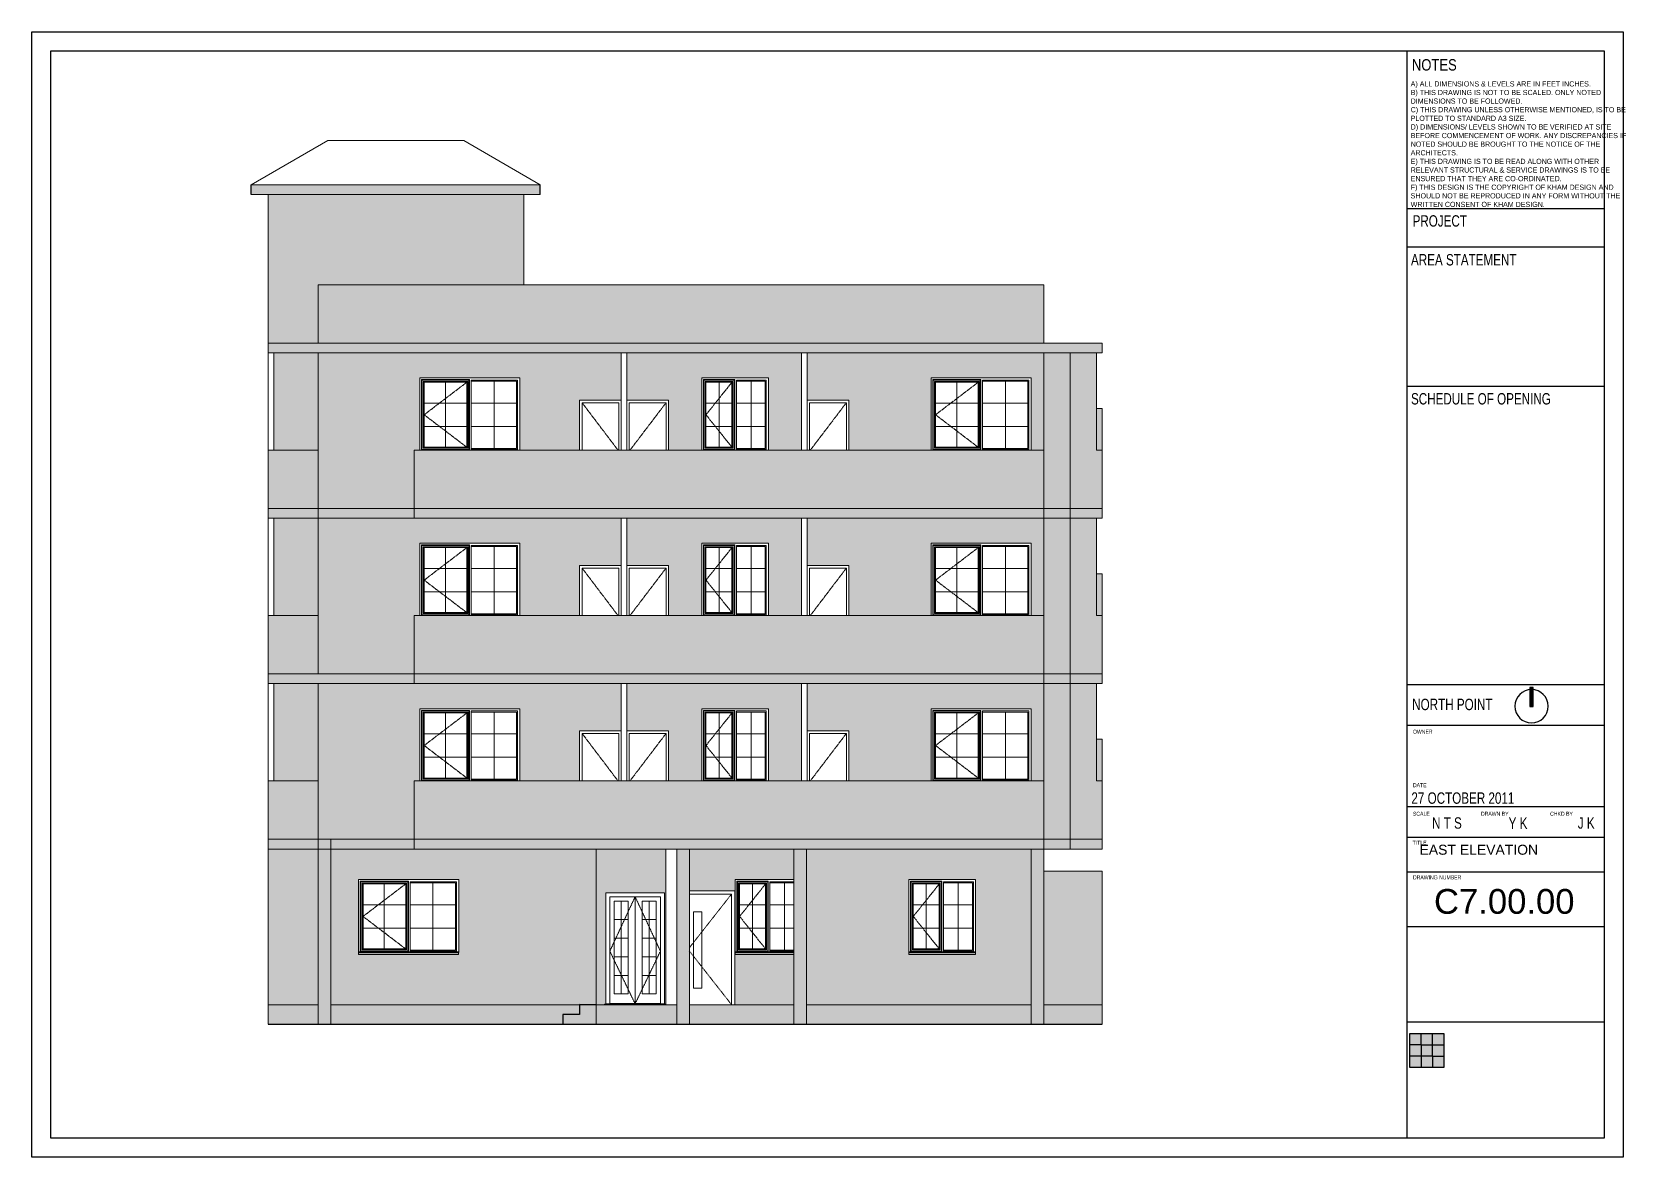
# Model space of a CAD drawing. Header units: inches. Extents: x 13884 to 18519, y 5853 to 8310.
# Drawn here: x 15047 to 16192, y 6676 to 7486 of the extents above; entities that cross this region are included whole.
import ezdxf

# ---------------------------------------------------------------- set-up
doc = ezdxf.new("R2010")
doc.units = ezdxf.units.IN
doc.header["$LTSCALE"] = 0.5
doc.header["$MEASUREMENT"] = 0
doc.linetypes.add('Centre', pattern=[1.25, 0.25, -0.1875, 0.625, -0.1875])
doc.linetypes.add('Dash4', pattern=[0.11811, 0.059055, -0.059055])
doc.layers.add('A- Template', color=7, linetype='Continuous')
doc.layers.add('Template', color=7, linetype='Continuous')
for name, color, linetype, lineweight in [('A-COLSENM', 4, 'Continuous', 9), ('A-DOORSYM', 1, 'Continuous', 9), ('A-FLOROTM', 6, 'Continuous', 9), ('A-GLAZIDM', 6, 'Continuous', 9), ('A-ROOFOTM', 4, 'Continuous', 9), ('A-WALL', 2, 'Continuous', 9)]:
    doc.layers.add(name, color=color, linetype=linetype, lineweight=lineweight)
doc.styles.add('alpha', font='swisscl.ttf')
pattern_1 = [(37.5, (0, 0), (-0.1259867, 3.85364754), [0, -3.04, 0, -3.4, 0, -3.25]), (7.5, (0, 0), (3.5395534, 5.6442921), [0, -1.64, 0, -2.74, 0, -1.05]), (327.5, (-2.46, 0), (6.2282837, 0.0113181), [0, -1, 0, -3.6, 0, -4.7]), (317.5, (-2.46, 0), (6.0122532, 1.7553511), [0, -0.5, 0, -2.36, 0, -2.7])]

# ---------------------------------------------------------------- blocks, each defined once
blk = doc.blocks.new('ExtDbl _3_ - D-121756-South')
at = {"layer": 'A-DOORSYM', "linetype": 'Centre'}
for p, q in [((-52.3, 52.5), (-34.1, 91.7)), ((-34.1, 91.7), (-15.9, 52.5)), ((-34.1, 14.6), (-52.3, 52.5)), ((-34.1, 14.6), (-15.9, 52.5))]:
    blk.add_line(p, q, dxfattribs=at)
at = {"layer": 'A-DOORSYM'}
for p, q in [((-52.3, 14.6), (-52.3, 91.7)), ((-52.3, 91.7), (-15.9, 91.7)), ((-34.1, 14.8), (-34.1, 91.7)), ((-34, 91.7), (-34, 14.8)), ((-15.9, 91.7), (-15.9, 14.6)), ((-49.1, 88.5), (-39.1, 88.5)), ((-49.1, 21.7), (-49.1, 88.5)), ((-44.1, 88.1), (-44.1, 22.2)), ((-39.1, 88.5), (-39.1, 21.7)), ((-29.1, 88.5), (-19, 88.5)), ((-29.1, 21.7), (-29.1, 88.5)), ((-24.1, 22.2), (-24.1, 88.1)), ((-19, 88.5), (-19, 21.7)), ((-39.5, 75.2), (-48.6, 75.2)), ((-28.6, 75.2), (-19.5, 75.2)), ((-39.5, 61.8), (-48.6, 61.8)), ((-28.6, 61.8), (-19.5, 61.8)), ((-48.6, 48.4), (-39.5, 48.4)), ((-28.6, 48.4), (-19.5, 48.4)), ((-39.5, 35.1), (-48.6, 35.1)), ((-28.6, 35.1), (-19.5, 35.1)), ((-56.1, 14), (-56.1, 14.4)), ((-55.1, 14.4), (-56.1, 14.4)), ((-12.1, 14), (-56.1, 14)), ((-52.3, 14.6), (-55.1, 14.6)), ((-13.1, 14.6), (-55.1, 14.6)), ((-52.3, 14.8), (-34.1, 14.8)), ((-39.1, 21.7), (-49.1, 21.7)), ((-34, 14.8), (-15.9, 14.8)), ((-19, 21.7), (-29.1, 21.7)), ((-15.9, 14.6), (-13.1, 14.6)), ((-12.1, 14.4), (-13.1, 14.4)), ((-12.1, 14.4), (-12.1, 14))]:
    blk.add_line(p, q, dxfattribs=at)
blk = doc.blocks.new('Single Shutter with peep - D2-129603-South')
at = {"layer": 'A-DOORSYM', "linetype": 'Dash4'}
for p, q in [((35.3, 93.6), (4.9, 54.9)), ((4.9, 52.7), (35.3, 14))]:
    blk.add_line(p, q, dxfattribs=at)
at = {"layer": 'A-DOORSYM'}
for p, q in [((4.9, 93.6), (35.3, 93.6)), ((35.3, 14), (35.3, 93.6)), ((8, 80.9), (13.9, 80.9)), ((8, 25.8), (8, 80.9)), ((13.9, 80.9), (13.9, 25.8)), ((13.9, 25.8), (8, 25.8))]:
    blk.add_line(p, q, dxfattribs=at)
blk = doc.blocks.new('Dbl All Bars - W3-135000-South')
at = {"layer": 'A-GLAZIDM', "color": 7}
for p, q in [((164.1, 52.1), (164.1, 102.8)), ((164.5, 102.4), (164.1, 102.8)), ((164.1, 102.8), (186.7, 102.8)), ((164.5, 52.5), (164.5, 102.4)), ((186.3, 102.4), (164.5, 102.4)), ((166.1, 100.9), (165.4, 101.5)), ((165.4, 101.5), (165.4, 53.4)), ((185.4, 101.5), (165.4, 101.5)), ((166.1, 100.9), (166.1, 54.1)), ((184.8, 100.9), (166.1, 100.9)), ((175.4, 54.1), (175.4, 100.9)), ((185.4, 101.5), (184.8, 100.9)), ((184.8, 54.1), (184.8, 100.9)), ((185.4, 53.4), (185.4, 101.5)), ((186.7, 102.8), (186.3, 102.4)), ((186.3, 102.4), (186.3, 52.5)), ((186.7, 102.8), (186.7, 52.1)), ((187.9, 52.5), (187.9, 102.4)), ((187.9, 102.4), (209.3, 102.4)), ((187.9, 101.6), (187.9, 102.4)), ((209.3, 102.4), (187.9, 102.4)), ((208.6, 101.6), (187.9, 101.6)), ((198.4, 53.3), (198.4, 101.6)), ((208.6, 101.6), (208.6, 53.3)), ((209.3, 102.4), (209.3, 52.5)), ((209.3, 52.5), (209.3, 102.4)), ((166.1, 85.8), (184.8, 85.8)), ((187.9, 85.8), (208.6, 85.8)), ((166.1, 69.1), (184.8, 69.1)), ((187.9, 69.1), (208.6, 69.1)), ((162.9, 52), (210.9, 52)), ((210.9, 52), (162.9, 52)), ((210.9, 51.8), (162.9, 51.8)), ((162.9, 51.3), (162.9, 51.6)), ((162.9, 50), (162.9, 51.3)), ((210.9, 51.3), (162.9, 51.3)), ((210.9, 50), (162.9, 50)), ((164.5, 52.5), (164.1, 52.1)), ((186.7, 52.1), (164.1, 52.1)), ((186.3, 52.5), (164.5, 52.5)), ((166.1, 54.1), (165.4, 53.4)), ((165.4, 53.4), (185.4, 53.4)), ((166.1, 54.1), (184.8, 54.1)), ((184.8, 54.1), (185.4, 53.4)), ((186.3, 52.5), (186.7, 52.1)), ((208.6, 53.3), (187.9, 53.3)), ((187.9, 53.3), (187.9, 52.5)), ((209.3, 52.5), (187.9, 52.5)), ((187.9, 52.5), (209.3, 52.5)), ((210.9, 51.6), (210.9, 51.3)), ((210.9, 51.3), (210.9, 50))]:
    blk.add_line(p, q, dxfattribs=at)
at = {"layer": 'A-GLAZIDM', "color": 7, "linetype": 'Centre'}
for p in [(184.8, 100.9), (184.8, 54.1)]:
    blk.add_line(p, (166.1, 77.5), dxfattribs=at)
blk = doc.blocks.new('Dbl All Bars - W2-137979-South')
at = {"layer": 'A-GLAZIDM', "color": 7}
for p, q in [((-231.9, 52.1), (-231.9, 102.8)), ((-231.5, 102.4), (-231.9, 102.8)), ((-231.9, 102.8), (-197.3, 102.8)), ((-231.5, 52.5), (-231.5, 102.4)), ((-197.7, 102.4), (-231.5, 102.4)), ((-229.9, 100.9), (-230.6, 101.5)), ((-230.6, 101.5), (-230.6, 53.4)), ((-198.6, 101.5), (-230.6, 101.5)), ((-229.9, 100.9), (-229.9, 54.1)), ((-199.2, 100.9), (-229.9, 100.9)), ((-214.6, 54.1), (-214.6, 100.9)), ((-198.6, 101.5), (-199.2, 100.9)), ((-199.2, 54.1), (-199.2, 100.9)), ((-198.6, 53.4), (-198.6, 101.5)), ((-197.3, 102.8), (-197.7, 102.4)), ((-197.7, 102.4), (-197.7, 52.5)), ((-197.3, 102.8), (-197.3, 52.1)), ((-196.1, 52.5), (-196.1, 102.4)), ((-196.1, 102.4), (-162.7, 102.4)), ((-196.1, 101.6), (-196.1, 102.4)), ((-162.7, 102.4), (-196.1, 102.4)), ((-163.4, 101.6), (-196.1, 101.6)), ((-179.6, 53.3), (-179.6, 101.6)), ((-163.4, 101.6), (-163.4, 53.3)), ((-162.7, 102.4), (-162.7, 52.5)), ((-162.7, 52.5), (-162.7, 102.4)), ((-229.9, 85.8), (-199.2, 85.8)), ((-196.1, 85.8), (-163.4, 85.8)), ((-229.9, 69.1), (-199.2, 69.1)), ((-196.1, 69.1), (-163.4, 69.1)), ((-233.1, 52), (-161.1, 52)), ((-161.1, 52), (-233.1, 52)), ((-161.1, 51.8), (-233.1, 51.8)), ((-233.1, 51.3), (-233.1, 51.6)), ((-233.1, 50), (-233.1, 51.3)), ((-161.1, 51.3), (-233.1, 51.3)), ((-161.1, 50), (-233.1, 50)), ((-231.5, 52.5), (-231.9, 52.1)), ((-197.3, 52.1), (-231.9, 52.1)), ((-197.7, 52.5), (-231.5, 52.5)), ((-229.9, 54.1), (-230.6, 53.4)), ((-230.6, 53.4), (-198.6, 53.4)), ((-229.9, 54.1), (-199.2, 54.1)), ((-199.2, 54.1), (-198.6, 53.4)), ((-197.7, 52.5), (-197.3, 52.1)), ((-163.4, 53.3), (-196.1, 53.3)), ((-196.1, 53.3), (-196.1, 52.5)), ((-162.7, 52.5), (-196.1, 52.5)), ((-196.1, 52.5), (-162.7, 52.5)), ((-161.1, 51.6), (-161.1, 51.3)), ((-161.1, 51.3), (-161.1, 50))]:
    blk.add_line(p, q, dxfattribs=at)
at = {"layer": 'A-GLAZIDM', "color": 7, "linetype": 'Centre'}
for p in [(-199.2, 100.9), (-199.2, 54.1)]:
    blk.add_line(p, (-229.9, 77.5), dxfattribs=at)
blk = doc.blocks.new('Dbl All Bars - W3-V1-South')
at = {"layer": 'A-GLAZIDM', "color": 7}
for p, q in [((39.1, 52.1), (39.1, 102.8)), ((39.5, 102.4), (39.1, 102.8)), ((39.1, 102.8), (61.7, 102.8)), ((39.5, 52.5), (39.5, 102.4)), ((61.3, 102.4), (39.5, 102.4)), ((41.1, 100.9), (40.4, 101.5)), ((40.4, 101.5), (40.4, 53.4)), ((60.4, 101.5), (40.4, 101.5)), ((41.1, 100.9), (41.1, 54.1)), ((59.8, 100.9), (41.1, 100.9)), ((50.4, 54.1), (50.4, 100.9)), ((60.4, 101.5), (59.8, 100.9)), ((59.8, 54.1), (59.8, 100.9)), ((60.4, 53.4), (60.4, 101.5)), ((61.7, 102.8), (61.3, 102.4)), ((61.3, 102.4), (61.3, 52.5)), ((61.7, 102.8), (61.7, 52.1)), ((62.9, 52.5), (62.9, 102.4)), ((62.9, 102.4), (80.2, 102.4)), ((62.9, 101.6), (62.9, 102.4)), ((80.2, 102.4), (62.9, 102.4)), ((80.2, 101.6), (62.9, 101.6)), ((73.4, 53.3), (73.4, 101.6)), ((41.1, 85.8), (59.8, 85.8)), ((62.9, 85.8), (80.2, 85.8)), ((41.1, 69.1), (59.8, 69.1)), ((62.9, 69.1), (80.2, 69.1)), ((37.9, 52), (80.2, 52)), ((80.2, 52), (37.9, 52)), ((80.2, 51.8), (37.9, 51.8)), ((37.9, 51.3), (37.9, 51.6)), ((37.9, 50), (37.9, 51.3)), ((80.2, 51.3), (37.9, 51.3)), ((80.2, 50), (37.9, 50)), ((39.5, 52.5), (39.1, 52.1)), ((61.7, 52.1), (39.1, 52.1)), ((61.3, 52.5), (39.5, 52.5)), ((41.1, 54.1), (40.4, 53.4)), ((40.4, 53.4), (60.4, 53.4)), ((41.1, 54.1), (59.8, 54.1)), ((59.8, 54.1), (60.4, 53.4)), ((61.3, 52.5), (61.7, 52.1)), ((80.2, 53.3), (62.9, 53.3)), ((62.9, 53.3), (62.9, 52.5)), ((80.2, 52.5), (62.9, 52.5)), ((62.9, 52.5), (80.2, 52.5))]:
    blk.add_line(p, q, dxfattribs=at)
at = {"layer": 'A-GLAZIDM', "color": 7, "linetype": 'Centre'}
for p in [(59.8, 100.9), (59.8, 54.1)]:
    blk.add_line(p, (41.1, 77.5), dxfattribs=at)
blk = doc.blocks.new('Single Shutter with Louvers - D3-151044-South')
at = {"layer": 'A-DOORSYM', "linetype": 'Centre'}
blk.add_line((-46.4, 177), (-72.3, 211.2), dxfattribs=at)
at = {"layer": 'A-DOORSYM'}
for p, q in [((-45.8, 211.2), (-72.3, 211.2)), ((-72.3, 211.2), (-72.3, 177)), ((-72.3, 177), (-72.3, 211.2)), ((-72.3, 211.2), (-45.8, 211.2)), ((-45.8, 177), (-45.8, 211.2)), ((-45.8, 211.2), (-45.8, 177))]:
    blk.add_line(p, q, dxfattribs=at)
blk = doc.blocks.new('Single Shutter with Louvers - D3-135380-South')
at = {"layer": 'A-DOORSYM'}
for p, q in [((-38.3, 211.2), (-38.3, 177)), ((-11.8, 211.2), (-38.3, 211.2)), ((-38.3, 211.2), (-11.8, 211.2)), ((-38.3, 177), (-38.3, 211.2)), ((-11.8, 177), (-11.8, 211.2)), ((-11.8, 211.2), (-11.8, 177))]:
    blk.add_line(p, q, dxfattribs=at)
at = {"layer": 'A-DOORSYM', "linetype": 'Centre'}
blk.add_line((-37.8, 177), (-11.8, 211.2), dxfattribs=at)
blk = doc.blocks.new('Dbl All Bars - W2-V3-South')
at = {"layer": 'A-GLAZIDM', "color": 7}
for p, q in [((-187.9, 177.1), (-187.9, 227.8)), ((-187.5, 227.4), (-187.9, 227.8)), ((-187.9, 227.8), (-153.3, 227.8)), ((-187.5, 177.5), (-187.5, 227.4)), ((-153.7, 227.4), (-187.5, 227.4)), ((-185.9, 225.9), (-186.6, 226.5)), ((-186.6, 226.5), (-186.6, 178.4)), ((-154.6, 226.5), (-186.6, 226.5)), ((-185.9, 225.9), (-185.9, 179.1)), ((-155.2, 225.9), (-185.9, 225.9)), ((-170.6, 179.1), (-170.6, 225.9)), ((-154.6, 226.5), (-155.2, 225.9)), ((-155.2, 179.1), (-155.2, 225.9)), ((-154.6, 178.4), (-154.6, 226.5)), ((-153.3, 227.8), (-153.7, 227.4)), ((-153.7, 227.4), (-153.7, 177.5)), ((-153.3, 227.8), (-153.3, 177.1)), ((-152.1, 177.5), (-152.1, 227.4)), ((-152.1, 227.4), (-118.7, 227.4)), ((-152.1, 226.6), (-152.1, 227.4)), ((-118.7, 227.4), (-152.1, 227.4)), ((-119.4, 226.6), (-152.1, 226.6)), ((-135.6, 178.3), (-135.6, 226.6)), ((-119.4, 226.6), (-119.4, 178.3)), ((-118.7, 227.4), (-118.7, 177.5)), ((-118.7, 177.5), (-118.7, 227.4)), ((-185.9, 210.8), (-155.2, 210.8)), ((-152.1, 210.8), (-119.4, 210.8)), ((-185.9, 194.1), (-155.2, 194.1)), ((-152.1, 194.1), (-119.4, 194.1)), ((-187.5, 177.5), (-187.9, 177.1)), ((-153.3, 177.1), (-187.9, 177.1)), ((-153.7, 177.5), (-187.5, 177.5)), ((-185.9, 179.1), (-186.6, 178.4)), ((-186.6, 178.4), (-154.6, 178.4)), ((-185.9, 179.1), (-155.2, 179.1)), ((-155.2, 179.1), (-154.6, 178.4)), ((-153.7, 177.5), (-153.3, 177.1)), ((-119.4, 178.3), (-152.1, 178.3)), ((-152.1, 178.3), (-152.1, 177.5)), ((-118.7, 177.5), (-152.1, 177.5)), ((-152.1, 177.5), (-118.7, 177.5))]:
    blk.add_line(p, q, dxfattribs=at)
at = {"layer": 'A-GLAZIDM', "color": 7, "linetype": 'Centre'}
for p in [(-155.2, 225.9), (-155.2, 179.1)]:
    blk.add_line(p, (-185.9, 202.5), dxfattribs=at)
blk = doc.blocks.new('Dbl All Bars - W3-V4-South')
at = {"layer": 'A-GLAZIDM', "color": 252}
for p, q in [((15, 177.1), (15, 227.8)), ((15.4, 227.4), (15, 227.8)), ((15, 227.8), (37.6, 227.8)), ((15.4, 177.5), (15.4, 227.4)), ((37.2, 227.4), (15.4, 227.4)), ((16.9, 225.9), (16.3, 226.5)), ((16.3, 226.5), (16.3, 178.4)), ((36.3, 226.5), (16.3, 226.5)), ((16.9, 225.9), (16.9, 179.1)), ((35.6, 225.9), (16.9, 225.9)), ((26.3, 179.1), (26.3, 225.9)), ((36.3, 226.5), (35.6, 225.9)), ((35.6, 179.1), (35.6, 225.9)), ((36.3, 178.4), (36.3, 226.5)), ((37.6, 227.8), (37.2, 227.4)), ((37.2, 227.4), (37.2, 177.5)), ((37.6, 227.8), (37.6, 177.1)), ((38.8, 177.5), (38.8, 227.4)), ((38.8, 227.4), (60.2, 227.4)), ((38.8, 226.6), (38.8, 227.4)), ((60.2, 227.4), (38.8, 227.4)), ((59.4, 226.6), (38.8, 226.6)), ((49.3, 178.3), (49.3, 226.6)), ((59.4, 226.6), (59.4, 178.3)), ((60.2, 227.4), (60.2, 177.5)), ((60.2, 177.5), (60.2, 227.4)), ((16.9, 210.8), (35.6, 210.8)), ((38.8, 210.8), (59.4, 210.8)), ((16.9, 194.1), (35.6, 194.1)), ((38.8, 194.1), (59.4, 194.1)), ((15.4, 177.5), (15, 177.1)), ((37.6, 177.1), (15, 177.1)), ((37.2, 177.5), (15.4, 177.5)), ((16.9, 179.1), (16.3, 178.4)), ((16.3, 178.4), (36.3, 178.4)), ((16.9, 179.1), (35.6, 179.1)), ((35.6, 179.1), (36.3, 178.4)), ((37.2, 177.5), (37.6, 177.1)), ((59.4, 178.3), (38.8, 178.3)), ((38.8, 178.3), (38.8, 177.5)), ((60.2, 177.5), (38.8, 177.5)), ((38.8, 177.5), (60.2, 177.5))]:
    blk.add_line(p, q, dxfattribs=at)
at = {"layer": 'A-GLAZIDM', "color": 252, "linetype": 'Centre'}
for p in [(35.6, 225.9), (35.6, 179.1)]:
    blk.add_line(p, (16.9, 202.5), dxfattribs=at)
blk = doc.blocks.new('STAIR')
at = {"color": 250}
for p, q in [((-74.1, 14), (-74.1, 7)), ((-74.1, 7), (-86.1, 7)), ((-86.1, 7), (-86.1, 0))]:
    blk.add_line(p, q, dxfattribs=at)
blk = doc.blocks.new('A3 Paper')
at = {"layer": 'Template', "color": 116}
for points in [[(44545, -27531), (69442, -27531), (69442, -45138), (44545, -45138)], [(69146, -44841), (44841, -44841), (44841, -27828), (69146, -27828)]]:
    blk.add_lwpolyline(points, close=True, dxfattribs=at)
blk = doc.blocks.new('North Point')
at = {"layer": 'A- Template'}
blk.add_lwpolyline([(-0.1, 1.6), (18.2, 1.6), (18.2, -1.8), (-0.1, -1.8)], close=True, dxfattribs=at)
blk.add_circle((0, 0), 16.1, dxfattribs=at)
blk.add_solid([(-0.1, 1.6), (18.2, 1.6), (-0.1, -1.8), (18.2, -1.8)], dxfattribs=at)

msp = doc.modelspace()

# ---------------------------------------------------------------- hatches: boundary and pattern name
h = msp.add_hatch(color=250)
h.dxf.hatch_style = 1
h.paths.add_polyline_path([(15413.17184, 7376.06129), (15205.17184, 7376.06129), (15205.17184, 7369.06129), (15413.17184, 7369.06129)])
h.paths.add_polyline_path([(15775.42184, 7304.06129), (15253.42184, 7304.06129), (15253.42184, 7262.06129), (15775.42184, 7262.06129)])
h.paths.add_polyline_path([(15253.42184, 7185.06129), (15217.42184, 7185.06129), (15217.42184, 7143.06129), (15253.42184, 7143.06129)])
h.paths.add_polyline_path([(15775.42184, 7185.06129), (15322.42184, 7185.06129), (15322.42184, 7143.06129), (15775.42184, 7143.06129)])
h.paths.add_polyline_path([(15775.42184, 7143.06129), (15322.42184, 7143.06129), (15322.42184, 7136.06129), (15775.42184, 7136.06129)])
h.paths.add_polyline_path([(15253.42184, 7143.06129), (15217.42184, 7143.06129), (15217.42184, 7136.06129), (15253.42184, 7136.06129)])
h.paths.add_polyline_path([(15322.42184, 7143.06129), (15253.42184, 7143.06129), (15253.42184, 7136.06129), (15322.42184, 7136.06129)])
h.paths.add_polyline_path([(15817.42184, 7143.06129), (15794.42184, 7143.06129), (15794.42184, 7136.06129), (15817.42184, 7136.06129)])
h.paths.add_polyline_path([(15794.42184, 7143.06129), (15775.42184, 7143.06129), (15775.42184, 7136.06129), (15794.42184, 7136.06129)])
h.paths.add_polyline_path([(15817.42184, 7215.06129), (15813.42184, 7215.06129), (15813.42184, 7185.06129), (15817.42184, 7185.06129)])
h.paths.add_polyline_path([(15817.42184, 7262.06129), (15217.42184, 7262.06129), (15217.42184, 7255.06129), (15817.42184, 7255.06129)])
h = msp.add_hatch()
h.set_pattern_fill('AR-SAND', color=250, scale=2)
h.set_pattern_definition(pattern_1)
h.paths.add_polyline_path([(15401.42184, 7369.06129), (15217.42184, 7369.06129), (15217.42184, 7262.06129), (15253.42184, 7262.06129), (15253.42184, 7304.06129), (15401.42184, 7304.06129)])
h.paths.add_polyline_path([(15253.42184, 7255.06129), (15221.42184, 7255.06129), (15221.42184, 7185.06129), (15253.42184, 7185.06129)])
h.paths.add_polyline_path([(15326.42184, 7237.06129), (15398.42184, 7237.06129), (15398.42184, 7185.06129), (15441.42184, 7185.06129), (15441.42184, 7221.06129), (15471.42184, 7221.06129), (15471.42184, 7255.06129), (15253.42184, 7255.06129), (15253.42184, 7185.06129), (15253.42184, 7143.06129), (15322.42184, 7143.06129), (15322.42184, 7185.06129), (15326.42184, 7185.06129)])
h.paths.add_polyline_path([(15529.29979, 7237.06129), (15577.29979, 7237.06129), (15577.29979, 7185.06129), (15601.17774, 7185.06129), (15601.17774, 7255.06129), (15475.42184, 7255.06129), (15475.42184, 7221.06129), (15505.42184, 7221.06129), (15505.42184, 7185.06129), (15529.29979, 7185.06129)])
h.paths.add_polyline_path([(15694.42184, 7237.06129), (15766.42184, 7237.06129), (15766.42184, 7185.06129), (15775.42184, 7185.06129), (15775.42184, 7255.06129), (15605.17774, 7255.06129), (15605.17774, 7221.06129), (15635.17774, 7221.06129), (15635.17774, 7185.06129), (15694.42184, 7185.06129)])
h.paths.add_polyline_path([(15794.42184, 7255.06129), (15775.42184, 7255.06129), (15775.42184, 7185.06129), (15775.42184, 7143.06129), (15794.42184, 7143.06129)])
h.paths.add_polyline_path([(15813.42184, 7255.06129), (15794.42184, 7255.06129), (15794.42184, 7143.06129), (15817.42184, 7143.06129), (15817.42184, 7185.06129), (15813.42184, 7185.06129)])
h = msp.add_hatch()
h.set_pattern_fill('AR-SAND', color=250, scale=2)
h.set_pattern_definition(pattern_1)
h.paths.add_polyline_path([(15253.42184, 7136.06129), (15221.42184, 7136.06129), (15221.42184, 7066.06129), (15253.42184, 7066.06129)])
h.paths.add_polyline_path([(15326.42184, 7118.06129), (15398.42184, 7118.06129), (15398.42184, 7066.06129), (15441.42184, 7066.06129), (15441.42184, 7102.06129), (15471.42184, 7102.06129), (15471.42184, 7136.06129), (15253.42184, 7136.06129), (15253.42184, 7066.06129), (15253.42184, 7024.06129), (15322.42184, 7024.06129), (15322.42184, 7066.06129), (15326.42184, 7066.06129)])
h.paths.add_polyline_path([(15529.29979, 7118.06129), (15577.29979, 7118.06129), (15577.29979, 7066.06129), (15601.17774, 7066.06129), (15601.17774, 7136.06129), (15475.42184, 7136.06129), (15475.42184, 7102.06129), (15505.42184, 7102.06129), (15505.42184, 7066.06129), (15529.29979, 7066.06129)])
h.paths.add_polyline_path([(15694.42184, 7118.06129), (15766.42184, 7118.06129), (15766.42184, 7066.06129), (15775.42184, 7066.06129), (15775.42184, 7136.06129), (15605.17774, 7136.06129), (15605.17774, 7102.06129), (15635.17774, 7102.06129), (15635.17774, 7066.06129), (15694.42184, 7066.06129)])
h.paths.add_polyline_path([(15794.42184, 7136.06129), (15775.42184, 7136.06129), (15775.42184, 7066.06129), (15775.42184, 7024.06129), (15794.42184, 7024.06129)])
h.paths.add_polyline_path([(15813.42184, 7136.06129), (15794.42184, 7136.06129), (15794.42184, 7024.06129), (15817.42184, 7024.06129), (15817.42184, 7066.06129), (15813.42184, 7066.06129)])
h = msp.add_hatch(color=256)
h.dxf.hatch_style = 1
h.paths.add_polyline_path([(15817.42184, 6977.06129), (15813.42184, 6977.06129), (15813.42184, 6947.06129), (15817.42184, 6947.06129)])
h.paths.add_polyline_path([(15817.42184, 7096.06129), (15813.42184, 7096.06129), (15813.42184, 7066.06129), (15817.42184, 7066.06129)])
h = msp.add_hatch(color=250)
h.dxf.hatch_style = 1
h.paths.add_polyline_path([(15253.42184, 7066.06129), (15217.42184, 7066.06129), (15217.42184, 7024.06129), (15253.42184, 7024.06129)])
h.paths.add_polyline_path([(15253.42184, 7024.06129), (15217.42184, 7024.06129), (15217.42184, 7017.06129), (15253.42184, 7017.06129)])
h.paths.add_polyline_path([(15262.42184, 7024.06129), (15253.42184, 7024.06129), (15253.42184, 7017.06129), (15262.42184, 7017.06129)])
h.paths.add_polyline_path([(15322.42184, 7024.06129), (15262.42184, 7024.06129), (15262.42184, 7017.06129), (15322.42184, 7017.06129)])
h.paths.add_polyline_path([(15775.42184, 7024.06129), (15322.42184, 7024.06129), (15322.42184, 7017.06129), (15775.42184, 7017.06129), (15775.42184, 7019.06129)])
h.paths.add_polyline_path([(15775.42184, 7066.06129), (15322.42184, 7066.06129), (15322.42184, 7024.06129), (15775.42184, 7024.06129)])
h.paths.add_polyline_path([(15794.42184, 7024.06129), (15775.42184, 7024.06129), (15775.42184, 7017.06129), (15794.42184, 7017.06129)])
h.paths.add_polyline_path([(15817.42184, 7024.06129), (15794.42184, 7024.06129), (15794.42184, 7017.06129), (15817.42184, 7017.06129)])
h = msp.add_hatch()
h.set_pattern_fill('AR-SAND', color=250, scale=2)
h.set_pattern_definition(pattern_1)
h.paths.add_polyline_path([(15253.42184, 7017.06129), (15221.42184, 7017.06129), (15221.42184, 6947.06129), (15253.42184, 6947.06129)])
h.paths.add_polyline_path([(15326.42184, 6999.06129), (15398.42184, 6999.06129), (15398.42184, 6947.06129), (15441.42184, 6947.06129), (15441.42184, 6983.06129), (15471.42184, 6983.06129), (15471.42184, 7017.06129), (15253.42184, 7017.06129), (15253.42184, 6947.06129), (15253.42184, 6905.06129), (15322.42184, 6905.06129), (15322.42184, 6947.06129), (15326.42184, 6947.06129)])
h.paths.add_polyline_path([(15529.29979, 6999.06129), (15577.29979, 6999.06129), (15577.29979, 6947.06129), (15601.17774, 6947.06129), (15601.17774, 7017.06129), (15475.42184, 7017.06129), (15475.42184, 6983.06129), (15505.42184, 6983.06129), (15505.42184, 6947.06129), (15529.29979, 6947.06129)])
h.paths.add_polyline_path([(15694.42184, 6999.06129), (15766.42184, 6999.06129), (15766.42184, 6947.06129), (15775.42184, 6947.06129), (15775.42184, 7017.06129), (15605.17774, 7017.06129), (15605.17774, 6983.06129), (15635.17774, 6983.06129), (15635.17774, 6947.06129), (15694.42184, 6947.06129)])
h.paths.add_polyline_path([(15794.42184, 7017.06129), (15775.42184, 7017.06129), (15775.42184, 6947.06129), (15775.42184, 6905.06129), (15794.42184, 6905.06129)])
h.paths.add_polyline_path([(15813.42184, 7017.06129), (15794.42184, 7017.06129), (15794.42184, 6905.06129), (15817.42184, 6905.06129), (15817.42184, 6947.06129), (15813.42184, 6947.06129)])
h = msp.add_hatch(color=250)
h.dxf.hatch_style = 1
h.paths.add_polyline_path([(15253.42184, 6947.06129), (15217.42184, 6947.06129), (15217.42184, 6905.06129), (15253.42184, 6905.06129)])
h.paths.add_polyline_path([(15253.42184, 6905.06129), (15217.42184, 6905.06129), (15217.42184, 6898.06129), (15253.42184, 6898.06129)])
h.paths.add_polyline_path([(15262.42184, 6905.06129), (15253.42184, 6905.06129), (15253.42184, 6898.06129), (15262.42184, 6898.06129)])
h.paths.add_polyline_path([(15322.42184, 6905.06129), (15262.42184, 6905.06129), (15262.42184, 6898.06129), (15322.42184, 6898.06129)])
h.paths.add_polyline_path([(15775.42184, 6905.06129), (15322.42184, 6905.06129), (15322.42184, 6898.06129), (15775.42184, 6898.06129), (15775.42184, 6900.06129)])
h.paths.add_polyline_path([(15775.42184, 6947.06129), (15322.42184, 6947.06129), (15322.42184, 6905.06129), (15775.42184, 6905.06129)])
h.paths.add_polyline_path([(15794.42184, 6905.06129), (15775.42184, 6905.06129), (15775.42184, 6898.06129), (15794.42184, 6898.06129)])
h.paths.add_polyline_path([(15817.42184, 6905.06129), (15794.42184, 6905.06129), (15794.42184, 6898.06129), (15817.42184, 6898.06129)])
h = msp.add_hatch(color=256)
h.dxf.hatch_style = 1
h.paths.add_polyline_path([(15253.42184, 6786.06129), (15217.42184, 6786.06129), (15217.42184, 6772.06129), (15253.42184, 6772.06129)])
h.paths.add_polyline_path([(15262.42184, 6898.06129), (15253.42184, 6898.06129), (15253.42184, 6772.06129), (15262.42184, 6772.06129)])
h.paths.add_polyline_path([(15429.42186, 6779.08138), (15441.42186, 6779.08138), (15441.42186, 6786.06129), (15262.42184, 6786.06129), (15262.42184, 6772.06129), (15429.42186, 6772.06129)])
h.paths.add_polyline_path([(15453.42184, 6786.06129), (15441.42186, 6786.06129), (15441.42186, 6779.08138), (15429.42186, 6779.08138), (15429.42186, 6772.06129), (15453.42184, 6772.06129)])
h.paths.add_polyline_path([(15511.42184, 6786.06129), (15453.42184, 6786.06129), (15453.42184, 6772.06129), (15511.42184, 6772.06129)])
h.paths.add_polyline_path([(15520.42184, 6898.06129), (15511.42184, 6898.06129), (15511.42184, 6772.06129), (15520.42184, 6772.06129)])
h.paths.add_polyline_path([(15604.67774, 6898.06129), (15595.67774, 6898.06129), (15595.67774, 6772.06129), (15604.67774, 6772.06129)])
h.paths.add_polyline_path([(15595.67774, 6786.06129), (15520.42184, 6786.06129), (15520.42184, 6772.06129), (15595.67774, 6772.06129)])
h.paths.add_polyline_path([(15775.42184, 6898.06129), (15766.42184, 6898.06129), (15766.42184, 6772.06129), (15775.42184, 6772.06129)])
h.paths.add_polyline_path([(15817.42184, 6786.06129), (15775.42184, 6786.06129), (15775.42184, 6772.06129), (15817.42184, 6772.06129)])
h.paths.add_polyline_path([(15766.42184, 6786.06129), (15604.67774, 6786.06129), (15604.67774, 6772.06129), (15766.42184, 6772.06129)])
h = msp.add_hatch()
h.set_pattern_fill('AR-SAND', color=250, scale=2)
h.set_pattern_definition(pattern_1)
h.paths.add_polyline_path([(15253.42184, 6898.06129), (15217.42184, 6898.06129), (15217.42184, 6786.06129), (15253.42184, 6786.06129)])
h.paths.add_polyline_path([(15453.42184, 6898.06129), (15262.42184, 6898.06129), (15262.42184, 6786.06129), (15453.42184, 6786.06129)])
h.paths.add_polyline_path([(15354.42184, 6823.61504), (15354.42184, 6822.06129), (15282.42184, 6822.06129), (15282.42184, 6823.39234), (15282.42184, 6823.61504), (15282.42184, 6876.06129), (15354.42184, 6876.06129)], flags=16)
h.paths.add_polyline_path([(15283.5242, 6824.06916), (15283.60294, 6824.1479), (15283.60294, 6874.88018), (15318.22499, 6874.88018), (15318.22499, 6824.06916), (15318.30373, 6824.06916), (15318.22499, 6824.1479), (15283.60294, 6824.1479), (15283.31679, 6824.06916)], flags=0)
h.paths.add_polyline_path([(15352.84704, 6824.5416), (15319.40609, 6824.5416), (15319.40609, 6825.329), (15319.40609, 6874.48648), (15352.84704, 6874.48648)], flags=0)
h.paths.add_polyline_path([(15352.05963, 6873.69908), (15352.05963, 6825.329), (15335.92971, 6825.329), (15335.92971, 6873.69908)], flags=0)
h.paths.add_polyline_path([(15317.8004, 6824.57249), (15284.02753, 6824.57249), (15284.02753, 6874.45559), (15317.8004, 6874.45559)], flags=0)
h.paths.add_polyline_path([(15316.94333, 6825.42956), (15284.8846, 6825.42956), (15284.8846, 6873.59852), (15316.94333, 6873.59852)], flags=0)
h.paths.add_polyline_path([(15316.25648, 6826.1164), (15285.57145, 6826.1164), (15285.57145, 6872.91168), (15316.25648, 6872.91168)], flags=0)
h.paths.add_polyline_path([(15285.57145, 6849.51404), (15300.91396, 6861.21286), (15300.91396, 6837.81522)], flags=0)
h.paths.add_polyline_path([(15503.42184, 6898.06129), (15453.42184, 6898.06129), (15453.42184, 6786.06129), (15503.42184, 6786.06129)])
h.paths.add_polyline_path([(15502.42184, 6866.56129), (15502.42184, 6786.42232), (15503.40609, 6786.42232), (15503.40609, 6786.08076), (15459.43759, 6786.08076), (15459.43759, 6786.42232), (15460.42184, 6786.42232), (15460.42184, 6866.56129)], flags=16)
h.paths.add_polyline_path([(15499.64625, 6863.7857), (15499.64625, 6786.70695), (15463.19743, 6786.70695), (15463.19743, 6863.7857)], flags=0)
h.paths.add_polyline_path([(15481.48089, 6863.65855), (15481.48089, 6863.91284), (15481.42184, 6863.7857)], flags=0)
h.paths.add_polyline_path([(15481.49768, 6786.86444), (15486.40215, 6797.04791), (15486.40215, 6860.59672), (15496.45727, 6860.59672), (15496.45727, 6793.7542), (15486.40215, 6793.7542), (15486.40215, 6797.04791), (15481.49768, 6786.86444), (15499.64625, 6786.86444), (15502.42184, 6786.70695), (15499.64625, 6786.70695), (15481.49761, 6786.86429), (15481.42184, 6786.70695), (15476.44152, 6797.04791), (15476.44152, 6793.7542), (15466.38641, 6793.7542), (15466.38641, 6860.59672), (15476.44152, 6860.59672), (15476.44152, 6797.04791), (15481.34599, 6786.86444)], flags=0)
h.paths.add_polyline_path([(15595.67774, 6898.06129), (15520.42184, 6898.06129), (15520.42184, 6868.06129), (15553.42184, 6868.06129), (15553.42184, 6876.06129), (15595.67774, 6876.06129)])
h.paths.add_polyline_path([(15595.67774, 6822.06129), (15553.17184, 6822.06129), (15553.17184, 6786.06129), (15595.67774, 6786.06129)])
h.paths.add_polyline_path([(15766.42184, 6898.06129), (15604.67774, 6898.06129), (15604.67774, 6786.06129), (15766.42184, 6786.06129)])
h.paths.add_polyline_path([(15678.42184, 6822.06129), (15678.42184, 6823.39234), (15678.42184, 6823.61504), (15678.42184, 6876.06129), (15726.42184, 6876.06129), (15726.42184, 6823.61504), (15726.42184, 6822.06129)], flags=16)
h.paths.add_polyline_path([(15679.5242, 6824.06916), (15679.60294, 6824.1479), (15679.60294, 6874.88018), (15702.22499, 6874.88018), (15702.22499, 6824.06916), (15702.30373, 6824.06916), (15702.22499, 6824.1479), (15679.60294, 6824.1479), (15678.88979, 6824.06916)], flags=0)
h.paths.add_polyline_path([(15680.02753, 6824.57249), (15680.02753, 6874.45559), (15701.8004, 6874.45559), (15701.8004, 6824.57249)], flags=0)
h.paths.add_polyline_path([(15680.8846, 6825.42956), (15680.8846, 6873.59852), (15700.94333, 6873.59852), (15700.94333, 6825.42956)], flags=0)
h.paths.add_polyline_path([(15681.57145, 6826.1164), (15681.57145, 6872.91168), (15700.25648, 6872.91168), (15700.25648, 6826.1164)], flags=0)
h.paths.add_polyline_path([(15681.57145, 6849.51404), (15690.91396, 6861.21286), (15690.91396, 6837.81522)], flags=0)
h.paths.add_polyline_path([(15703.40609, 6824.5416), (15703.40609, 6825.329), (15703.40609, 6874.48648), (15724.84704, 6874.48648), (15724.84704, 6824.5416)], flags=0)
h.paths.add_polyline_path([(15724.05963, 6873.69908), (15724.05963, 6825.329), (15713.92971, 6825.329), (15713.92971, 6873.69908)], flags=0)
h.paths.add_polyline_path([(15817.42184, 6882.06129), (15775.42184, 6882.06129), (15775.42184, 6786.06129), (15817.42184, 6786.06129)])
h = msp.add_hatch(color=256)
h.dxf.hatch_style = 1
h.paths.add_polyline_path([(16047.00316, 6765.35216), (16038.83836, 6765.35216), (16038.83836, 6757.18736), (16047.00316, 6757.18736)])
h.paths.add_polyline_path([(16047.00316, 6757.18736), (16038.83836, 6757.18736), (16038.83836, 6749.02256), (16047.00316, 6749.02256)])
h.paths.add_polyline_path([(16055.16796, 6757.18736), (16047.00316, 6757.18736), (16047.00316, 6749.02256), (16055.16796, 6749.02256)])
h.paths.add_polyline_path([(16063.33276, 6749.02256), (16055.16796, 6749.02256), (16055.16796, 6740.85776), (16063.33276, 6740.85776)])
h.paths.add_polyline_path([(16055.16796, 6749.02256), (16047.00316, 6749.02256), (16047.00316, 6740.85776), (16055.16796, 6740.85776)])
h.paths.add_polyline_path([(16047.00316, 6749.02256), (16038.83836, 6749.02256), (16038.83836, 6740.85776), (16047.00316, 6740.85776)])
h = msp.add_hatch(color=256)
h.dxf.hatch_style = 1
h.paths.add_polyline_path([(16055.16796, 6765.35216), (16047.00316, 6765.35216), (16047.00316, 6757.18736), (16055.16796, 6757.18736)])
h.paths.add_polyline_path([(16063.33276, 6765.35216), (16055.16796, 6765.35216), (16055.16796, 6757.18736), (16063.33276, 6757.18736)])
h.paths.add_polyline_path([(16063.33276, 6757.18736), (16055.16796, 6757.18736), (16055.16796, 6749.02256), (16063.33276, 6749.02256)])

# ---------------------------------------------------------------- linework, layer by layer
for p, q in [((16036.8252, 7472.49168), (16036.8252, 6689.95805)), ((15205.17184, 7369.06129), (15205.17184, 7376.06129)), ((15413.17184, 7369.06129), (15413.17184, 7376.06129)), ((16178.40848, 7358.76361), (16036.8252, 7358.76361)), ((16178.40848, 7331.10693), (16036.8252, 7331.10693)), ((16178.40848, 7230.84312), (16036.8252, 7230.84312)), ((16178.79247, 7016.2284), (16036.8252, 7016.2284)), ((16178.79247, 6987.03159), (16036.8252, 6987.03159)), ((16178.79247, 6928.36628), (16037.30391, 6928.36628)), ((16178.79247, 6906.30814), (16036.8252, 6906.30814)), ((16178.79247, 6881.42567), (16036.8252, 6881.42567)), ((16178.79247, 6841.96095), (16036.8252, 6841.96095)), ((15453.42184, 6786.06129), (15441.42186, 6786.08138)), ((15217.42184, 6772.06129), (15817.42184, 6772.06129)), ((16178.79247, 6773.38939), (16036.8252, 6773.38939)), ((16038.83836, 6765.35216), (16063.33276, 6765.35216)), ((16038.83836, 6740.85776), (16038.83836, 6765.35216)), ((16047.00316, 6757.18736), (16047.00316, 6765.35216)), ((16047.00316, 6757.18736), (16063.33276, 6757.18736)), ((16055.16796, 6749.02256), (16055.16796, 6765.35216)), ((16063.33276, 6765.35216), (16063.33276, 6740.85776)), ((16055.16796, 6749.02256), (16063.33276, 6749.02256)), ((16063.33276, 6740.85776), (16038.83836, 6740.85776))]:
    msp.add_line(p, q)
at = {"lineweight": 30}
for p, q in [((16047.00316, 6757.18736), (16038.83836, 6757.18736)), ((16047.00316, 6757.18736), (16047.00316, 6740.85776)), ((16055.16796, 6749.02256), (16038.83836, 6749.02256)), ((16055.16796, 6749.02256), (16055.16796, 6740.85776))]:
    msp.add_line(p, q, dxfattribs=at)
at = {"layer": 'A-COLSENM'}
for p, q in [((15253.42184, 6772.06129), (15253.42184, 6905.06129)), ((15262.42184, 6772.06129), (15262.42184, 6905.06129)), ((15503.42184, 6786.06129), (15503.42184, 6898.06129)), ((15511.42184, 6772.06129), (15511.42184, 6898.06129)), ((15520.42184, 6772.06129), (15520.42184, 6898.06129)), ((15595.67774, 6772.06129), (15595.67774, 6898.06129)), ((15604.67774, 6772.06129), (15604.67774, 6898.06129)), ((15766.42184, 6772.06129), (15766.42184, 6898.06129)), ((15775.42184, 6772.06129), (15775.42184, 6900.06129))]:
    msp.add_line(p, q, dxfattribs=at)
at = {"layer": 'A-FLOROTM'}
for p, q in [((15217.42184, 7262.06129), (15817.42184, 7262.06129)), ((15217.42184, 7262.06129), (15217.42184, 7255.06129)), ((15817.42184, 7262.06129), (15817.42184, 7255.06129)), ((15817.42184, 7255.06129), (15217.42184, 7255.06129)), ((15217.42184, 7143.06129), (15217.42184, 7136.06129)), ((15817.42184, 7136.06129), (15217.42184, 7136.06129)), ((15253.42184, 7143.06129), (15253.42184, 7136.06129)), ((15322.42184, 7143.06129), (15322.42184, 7136.06129)), ((15775.42184, 7143.06129), (15775.42184, 7136.06129)), ((15794.42184, 7143.06129), (15794.42184, 7136.06129)), ((15817.42184, 7143.06129), (15817.42184, 7136.06129)), ((15322.42184, 7024.06129), (15322.42184, 7017.06129)), ((15775.42184, 7024.06129), (15775.42184, 7017.06129)), ((15794.42184, 7024.06129), (15794.42184, 7017.06129)), ((15817.42184, 7024.06129), (15817.42184, 7017.06129)), ((15817.42184, 7017.06129), (15217.42184, 7017.06129)), ((15217.42184, 6905.06129), (15817.42184, 6905.06129)), ((15217.42184, 6905.06129), (15217.42184, 6898.06129)), ((15817.42184, 6898.06129), (15217.42184, 6898.06129)), ((15253.42184, 6905.06129), (15253.42184, 6898.06129)), ((15322.42184, 6905.06129), (15322.42184, 6898.06129)), ((15775.42184, 6905.06129), (15775.42184, 6898.06129)), ((15794.42184, 6905.06129), (15794.42184, 6898.06129)), ((15817.42184, 6905.06129), (15817.42184, 6898.06129)), ((15217.42184, 6786.06129), (15217.42184, 6772.06129)), ((15262.42184, 6786.06129), (15511.42184, 6786.06129)), ((15453.42184, 6786.06129), (15453.42184, 6772.06129)), ((15520.42184, 6786.06129), (15595.67774, 6786.06129)), ((15817.42184, 6786.06129), (15817.42184, 6772.06129))]:
    msp.add_line(p, q, dxfattribs=at)
at = {"layer": 'A-ROOFOTM'}
for p, q in [((15205.17184, 7376.06129), (15260.17184, 7407.81555)), ((15260.17184, 7407.81555), (15358.17184, 7407.81555)), ((15358.17184, 7407.81555), (15413.17184, 7376.06129)), ((15413.17184, 7376.06129), (15205.17184, 7376.06129)), ((15413.17184, 7369.06129), (15205.17184, 7369.06129))]:
    msp.add_line(p, q, dxfattribs=at)
at = {"layer": 'A-WALL'}
for p, q in [((15217.42184, 7369.06129), (15217.42184, 7262.06129)), ((15401.42184, 7304.06129), (15401.42184, 7369.06129)), ((15775.42184, 7304.06129), (15253.42184, 7304.06129)), ((15253.42184, 7304.06129), (15253.42184, 7262.06129)), ((15775.42184, 7262.06129), (15775.42184, 7304.06129)), ((15217.42184, 7255.06129), (15217.42184, 6786.06129)), ((15221.42184, 7255.06129), (15221.42184, 7185.06129)), ((15253.42184, 7255.06129), (15253.42184, 7143.06129)), ((15471.42184, 7185.06129), (15471.42184, 7255.06129)), ((15475.42184, 7255.06129), (15475.42184, 7185.06129)), ((15601.17774, 7185.06129), (15601.17774, 7255.06129)), ((15605.17774, 7255.06129), (15605.17774, 7185.06129)), ((15775.42184, 7143.06129), (15775.42184, 7255.06129)), ((15794.42184, 7143.06129), (15794.42184, 7255.06129)), ((15813.42184, 7185.06129), (15813.42184, 7255.06129)), ((15326.42184, 7185.06129), (15326.42184, 7237.06129)), ((15326.42184, 7237.06129), (15398.42184, 7237.06129)), ((15398.42184, 7237.06129), (15398.42184, 7185.06129)), ((15529.29979, 7185.06129), (15529.29979, 7237.06129)), ((15529.29979, 7237.06129), (15577.29979, 7237.06129)), ((15577.29979, 7237.06129), (15577.29979, 7185.06129)), ((15694.42184, 7185.06129), (15694.42184, 7237.06129)), ((15694.42184, 7237.06129), (15766.42184, 7237.06129)), ((15766.42184, 7237.06129), (15766.42184, 7185.06129)), ((15441.42184, 7185.06129), (15441.42184, 7221.06129)), ((15441.42184, 7221.06129), (15471.42184, 7221.06129)), ((15475.42184, 7221.06129), (15505.42184, 7221.06129)), ((15505.42184, 7221.06129), (15505.42184, 7185.06129)), ((15605.17774, 7221.06129), (15635.17774, 7221.06129)), ((15635.17774, 7221.06129), (15635.17774, 7185.06129)), ((15813.42184, 7215.06129), (15817.42184, 7215.06129)), ((15817.42184, 7215.06129), (15817.42184, 7143.06129)), ((15217.42184, 7143.06129), (15217.42184, 7185.06129)), ((15253.42184, 7185.06129), (15217.42184, 7185.06129)), ((15322.42184, 7143.06129), (15322.42184, 7185.06129)), ((15775.42184, 7185.06129), (15322.42184, 7185.06129)), ((15813.42184, 7185.06129), (15817.42184, 7185.06129)), ((15217.42184, 7143.06129), (15817.42184, 7143.06129)), ((15221.42184, 7136.06129), (15221.42184, 7066.06129)), ((15253.42184, 7138.06129), (15253.42184, 7024.06129)), ((15471.42184, 7066.06129), (15471.42184, 7136.06129)), ((15475.42184, 7136.06129), (15475.42184, 7066.06129)), ((15601.17774, 7066.06129), (15601.17774, 7136.06129)), ((15605.17774, 7136.06129), (15605.17774, 7066.06129)), ((15775.42184, 7024.06129), (15775.42184, 7138.06129)), ((15794.42184, 7024.06129), (15794.42184, 7138.06129)), ((15813.42184, 7066.06129), (15813.42184, 7136.06129)), ((15326.42184, 7066.06129), (15326.42184, 7118.06129)), ((15326.42184, 7118.06129), (15398.42184, 7118.06129)), ((15398.42184, 7118.06129), (15398.42184, 7066.06129)), ((15529.29979, 7066.06129), (15529.29979, 7118.06129)), ((15529.29979, 7118.06129), (15577.29979, 7118.06129)), ((15577.29979, 7118.06129), (15577.29979, 7066.06129)), ((15694.42184, 7066.06129), (15694.42184, 7118.06129)), ((15694.42184, 7118.06129), (15766.42184, 7118.06129)), ((15766.42184, 7118.06129), (15766.42184, 7066.06129)), ((15441.42184, 7066.06129), (15441.42184, 7102.06129)), ((15441.42184, 7102.06129), (15471.42184, 7102.06129)), ((15475.42184, 7102.06129), (15505.42184, 7102.06129)), ((15505.42184, 7102.06129), (15505.42184, 7066.06129)), ((15605.17774, 7102.06129), (15635.17774, 7102.06129)), ((15635.17774, 7102.06129), (15635.17774, 7066.06129)), ((15813.42184, 7096.06129), (15817.42184, 7096.06129)), ((15817.42184, 7096.06129), (15817.42184, 7024.06129)), ((15217.42184, 7024.06129), (15217.42184, 7066.06129)), ((15253.42184, 7066.06129), (15217.42184, 7066.06129)), ((15322.42184, 7024.06129), (15322.42184, 7066.06129)), ((15775.42184, 7066.06129), (15322.42184, 7066.06129)), ((15813.42184, 7066.06129), (15817.42184, 7066.06129)), ((15217.42184, 7024.06129), (15817.42184, 7024.06129)), ((15221.42184, 7017.06129), (15221.42184, 6947.06129)), ((15253.42184, 7017.06129), (15253.42184, 6905.06129)), ((15471.42184, 6947.06129), (15471.42184, 7017.06129)), ((15475.42184, 7017.06129), (15475.42184, 6947.06129)), ((15601.17774, 6947.06129), (15601.17774, 7017.06129)), ((15605.17774, 7017.06129), (15605.17774, 6947.06129)), ((15775.42184, 6905.06129), (15775.42184, 7019.06129)), ((15794.42184, 6905.06129), (15794.42184, 7019.06129)), ((15813.42184, 6947.06129), (15813.42184, 7017.06129)), ((15326.42184, 6947.06129), (15326.42184, 6999.06129)), ((15326.42184, 6999.06129), (15398.42184, 6999.06129)), ((15398.42184, 6999.06129), (15398.42184, 6947.06129)), ((15529.29979, 6947.06129), (15529.29979, 6999.06129)), ((15529.29979, 6999.06129), (15577.29979, 6999.06129)), ((15577.29979, 6999.06129), (15577.29979, 6947.06129)), ((15694.42184, 6947.06129), (15694.42184, 6999.06129)), ((15694.42184, 6999.06129), (15766.42184, 6999.06129)), ((15766.42184, 6999.06129), (15766.42184, 6947.06129)), ((15441.42184, 6947.06129), (15441.42184, 6983.06129)), ((15441.42184, 6983.06129), (15471.42184, 6983.06129)), ((15475.42184, 6983.06129), (15505.42184, 6983.06129)), ((15505.42184, 6983.06129), (15505.42184, 6947.06129)), ((15605.17774, 6983.06129), (15635.17774, 6983.06129)), ((15635.17774, 6983.06129), (15635.17774, 6947.06129)), ((15813.42184, 6977.06129), (15817.42184, 6977.06129)), ((15817.42184, 6977.06129), (15817.42184, 6905.06129)), ((15217.42184, 6905.06129), (15217.42184, 6947.06129)), ((15253.42184, 6947.06129), (15217.42184, 6947.06129)), ((15322.42184, 6905.06129), (15322.42184, 6947.06129)), ((15775.42184, 6947.06129), (15322.42184, 6947.06129)), ((15813.42184, 6947.06129), (15817.42184, 6947.06129)), ((15453.42184, 6786.06129), (15453.42184, 6898.06129)), ((15282.42184, 6823.61504), (15282.42184, 6876.06129)), ((15282.42184, 6876.06129), (15354.42184, 6876.06129)), ((15354.42184, 6876.06129), (15354.42184, 6823.61504)), ((15553.42184, 6823.61504), (15553.42184, 6876.06129)), ((15553.42184, 6876.06129), (15595.67774, 6876.06129)), ((15678.42184, 6823.61504), (15678.42184, 6876.06129)), ((15678.42184, 6876.06129), (15726.42184, 6876.06129)), ((15726.42184, 6876.06129), (15726.42184, 6823.61504)), ((15817.42184, 6882.06129), (15775.42184, 6882.06129)), ((15817.42184, 6882.06129), (15817.42184, 6786.06129)), ((15460.42184, 6786.42232), (15460.42184, 6866.56129)), ((15460.42184, 6866.56129), (15502.42184, 6866.56129)), ((15502.42184, 6866.56129), (15502.42184, 6786.42232)), ((15520.42184, 6868.06129), (15553.17184, 6868.06129)), ((15553.17184, 6868.06129), (15553.17184, 6786.06129)), ((15217.42184, 6786.06129), (15253.42184, 6786.06129)), ((15604.67774, 6786.06129), (15766.42184, 6786.06129)), ((15775.42184, 6786.06129), (15817.42184, 6786.06129))]:
    msp.add_line(p, q, dxfattribs=at)

# ---------------------------------------------------------------- block references
at = {"xscale": 0.04599530890905365, "yscale": 0.04599530890905365, "zscale": 0.04599530890905365}
msp.add_blockref('A3 Paper', (12998.40748, 8752.44122), dxfattribs=at)
at = {"xscale": -0.7433585278309455, "yscale": 0.7433585278309455, "zscale": 0.7433585278309381, "rotation": 269.917407415308}
msp.add_blockref('North Point', (16126.48748, 7000.81465), dxfattribs=at)
msp.add_blockref('STAIR', (15515.4998, 6772.06129))
at = {"layer": 'A-DOORSYM'}
for name, p in [('Single Shutter with Louvers - D3-151044-South', (15515.4998, 7008.06129)), ('Single Shutter with Louvers - D3-135380-South', (15515.4998, 7008.06129)), ('Single Shutter with Louvers - D3-135380-South', (15645.25571, 7008.06129)), ('Single Shutter with Louvers - D3-151044-South', (15515.4998, 6889.06129)), ('Single Shutter with Louvers - D3-135380-South', (15515.4998, 6889.06129)), ('Single Shutter with Louvers - D3-135380-South', (15645.25571, 6889.06129)), ('Single Shutter with Louvers - D3-151044-South', (15515.4998, 6770.06129)), ('Single Shutter with Louvers - D3-135380-South', (15515.4998, 6770.06129)), ('Single Shutter with Louvers - D3-135380-South', (15645.25571, 6770.06129)), ('ExtDbl _3_ - D-121756-South', (15515.4998, 6772.06129)), ('Single Shutter with peep - D2-129603-South', (15515.4998, 6772.06129))]:
    msp.add_blockref(name, p, dxfattribs=at)
at = {"layer": 'A-GLAZIDM'}
for name, p in [('Dbl All Bars - W2-V3-South', (15515.4998, 7008.06129)), ('Dbl All Bars - W3-V4-South', (15515.4998, 7008.06129)), ('Dbl All Bars - W2-V3-South', (15883.4998, 7008.06129)), ('Dbl All Bars - W2-V3-South', (15515.4998, 6889.06129)), ('Dbl All Bars - W3-V4-South', (15515.4998, 6889.06129)), ('Dbl All Bars - W2-V3-South', (15883.4998, 6889.06129)), ('Dbl All Bars - W2-V3-South', (15515.4998, 6770.06129)), ('Dbl All Bars - W3-V4-South', (15515.4998, 6770.06129)), ('Dbl All Bars - W2-V3-South', (15883.4998, 6770.06129)), ('Dbl All Bars - W2-137979-South', (15515.4998, 6772.06129)), ('Dbl All Bars - W3-V1-South', (15515.4998, 6772.06129)), ('Dbl All Bars - W3-135000-South', (15515.4998, 6772.06129))]:
    msp.add_blockref(name, p, dxfattribs=at)

# ---------------------------------------------------------------- texts
at = {"style": 'alpha'}
for s, insert, char_height, width, attachment_point in [('{\\fSwis721 Cn BT|b0|i0|c0|p34;NOTES}', (16040.39302, 7466.45238), 8.179794, 146.3631169, 1), ('{\\fSwis721 Cn BT|b0|i0|c0|p34;A) ALL DIMENSIONS & LEVELS ARE IN FEET INCHES.\\PB) THIS DRAWING IS NOT TO BE SCALED. ONLY NOTED DIMENSIONS TO BE FOLLOWED.\\PC) THIS DRAWING UNLESS OTHERWISE MENTIONED, IS TO BE PLOTTED TO STANDARD A3 SIZE.\\PD) DIMENSIONS/ LEVELS SHOWN TO BE VERIFIED AT SITE BEFORE COMMENCEMENT OF WORK. ANY DISCREPANCIES IF NOTED SHOULD BE BROUGHT TO THE NOTICE OF THE ARCHITECTS.\\PE) THIS DRAWING IS TO BE READ ALONG WITH OTHER RELEVANT STRUCTURAL & SERVICE DRAWINGS IS TO BE ENSURED THAT THEY ARE CO-ORDINATED.\\PF) THIS DESIGN IS THE COPYRIGHT OF KHAM DESIGN AND SHOULD NOT BE REPRODUCED IN ANY FORM WITHOUT THE WRITTEN CONSENT OF KHAM DESIGN.}', (16039.50903, 7450.5296), 3.71679264, 136.3448793, 1), ('PROJECT', (16040.86542, 7354.13365), 8.179794, 89.6164139, 1), ('AREA STATEMENT', (16039.73012, 7326.17888), 8.179794, 146.3631169, 1), ('SCHEDULE OF OPENING', (16039.73012, 7226.1494), 8.179794, 100.4597217, 1), ('NORTH POINT', (16040.6038, 7006.21376), 8.179794, 89.6164139, 1), ('OWNER', (16041.13628, 6983.93103), 2.9437, 89.6164139, 1), ('DATE', (16041.13628, 6945.48624), 2.9437, 89.6164139, 1), ('27 OCTOBER 2011', (16040.0305, 6930.53473), 8.179794, 89.6164139, 7), ('SCALE', (16041.13628, 6924.89838), 2.9437, 89.6164139, 1), ('N T S', (16054.87732, 6912.59694), 8.179794, 89.6164139, 7), ('DRAWN BY', (16090.07681, 6924.89838), 2.9437, 89.6164139, 1), ('Y K', (16109.98977, 6912.59694), 8.179794, 89.6164139, 7), ('CHKD BY', (16139.86525, 6924.89838), 2.9437, 89.6164139, 1), ('J K', (16159.7782, 6912.59694), 8.179794, 89.6164139, 7), ('TITLE', (16040.90807, 6904.04631), 2.9437, 89.6164139, 1), ('{\\fSwis721 LtEx BT|b0|i0|c0|p34;   EAST ELEVATION}', (16037.50299, 6901.152), 7.185024, 157.8726528, 1), ('DRAWING NUMBER', (16041.13628, 6879.14873), 2.9436998, 89.6164139, 1), ('{\\fSwis721 LtEx BT|b0|i0|c0|p34;C7.00.00}', (16056.28442, 6869.29563), 17.8406047, 200.1834789, 1)]:
    msp.add_mtext(s, dxfattribs=dict(at, insert=insert, char_height=char_height, width=width, attachment_point=attachment_point))

doc.saveas('drawing.dxf')
